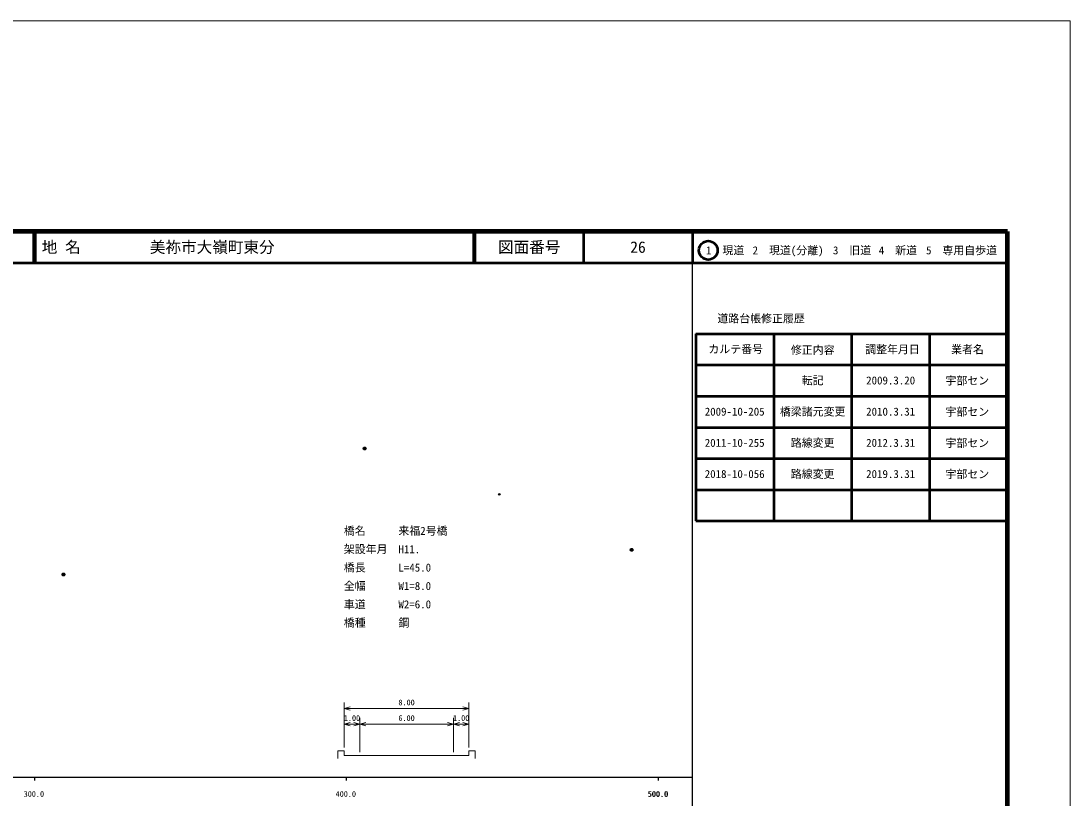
# Model space of a CAD drawing. Units: millimetres on the paper, with parts at other scales. Extents: x 0 to 700, y -48 to 448.
# Drawn here: x 363.7 to 700, y 198.4 to 447.5 of the extents above; entities that cross this region are included whole.
import ezdxf
from ezdxf.enums import TextEntityAlignment as Align

# ---------------------------------------------------------------- set-up
doc = ezdxf.new("R2010")
doc.units = ezdxf.units.MM
doc.header["$PDMODE"] = 32
doc.header["$PDSIZE"] = 0.5
for name, color, linetype in [('S-OTRS', 6, 'Continuous'), ('S-TTL-TXT', 7, 'Continuous'), ('朱書', 1, 'Continuous')]:
    doc.layers.add(name, color=color, linetype=linetype)
for name, color, linetype, lineweight in [('S-STR-HTXT', 7, 'Continuous', 13), ('S-TTL', 2, 'Continuous', 50), ('S-TTL-BAND', 7, 'Continuous', 25), ('S-TTL-LINE', 7, 'Continuous', 50), ('作業レイヤ1', 7, 'Continuous', 13)]:
    doc.layers.add(name, color=color, linetype=linetype, lineweight=lineweight)
doc.styles.add('ＭＳ ゴシック', font='')
doc.styles.get('ＭＳ ゴシック').set_extended_font_data('MS Gothic')

msp = doc.modelspace()

# ---------------------------------------------------------------- linework, layer by layer
at = {"layer": 'S-OTRS'}
msp.add_point((517.052, 295.727), dxfattribs=at)
at = {"layer": 'S-STR-HTXT'}
for p, q in [((467.319, 214.531), (467.319, 229.031)), ((507.319, 214.531), (507.319, 229.031)), ((469.251, 227.549), (467.319, 227.031)), ((467.319, 227.031), (507.319, 227.031)), ((467.319, 227.031), (469.251, 226.513)), ((507.319, 227.031), (505.387, 227.549)), ((505.387, 226.513), (507.319, 227.031)), ((469.251, 222.549), (467.319, 222.031)), ((467.319, 222.031), (472.319, 222.031)), ((467.319, 222.031), (469.251, 221.513)), ((472.319, 222.031), (470.387, 222.549)), ((470.387, 221.513), (472.319, 222.031)), ((472.319, 213.031), (472.319, 224.031)), ((474.251, 222.549), (472.319, 222.031)), ((472.319, 222.031), (502.319, 222.031)), ((472.319, 222.031), (474.251, 221.513)), ((502.319, 222.031), (500.387, 222.549)), ((500.387, 221.513), (502.319, 222.031)), ((502.319, 213.031), (502.319, 224.031)), ((504.251, 222.549), (502.319, 222.031)), ((502.319, 222.031), (507.319, 222.031)), ((502.319, 222.031), (504.251, 221.513)), ((507.319, 222.031), (505.387, 222.549)), ((505.387, 221.513), (507.319, 222.031)), ((465.319, 213.531), (467.319, 213.531)), ((465.319, 211.031), (465.319, 213.531)), ((467.319, 212.031), (467.319, 213.531)), ((467.319, 212.031), (472.319, 212.031)), ((472.319, 212.031), (502.319, 212.031)), ((502.319, 212.031), (507.319, 212.031)), ((507.319, 212.031), (507.319, 213.531)), ((507.319, 213.531), (509.319, 213.531)), ((509.319, 213.531), (509.319, 211.031))]:
    msp.add_line(p, q, dxfattribs=at)
at = {"layer": 'S-TTL', "lineweight": 140}
for p, q in [((680, 380), (40, 380)), ((680, 20), (680, 380))]:
    msp.add_line(p, q, dxfattribs=at)
at = {"layer": 'S-TTL'}
for p, q in [((580, 347.197), (580, 287.197)), ((580, 347.197), (680, 347.197)), ((580, 287.197), (680, 287.197))]:
    msp.add_line(p, q, dxfattribs=at)
at = {"layer": 'S-TTL', "color": 6}
for p in [(473.867, 310.438), (559.467, 277.92), (377.333, 270.017)]:
    msp.add_point(p, dxfattribs=at)
at = {"layer": 'S-TTL-BAND'}
for p, q in [((579, 20), (579, 370)), ((40, 205), (579, 205)), ((368, 205), (368, 204)), ((468, 205), (468, 204)), ((568, 205), (568, 204))]:
    msp.add_line(p, q, dxfattribs=at)
at = {"layer": 'S-TTL-LINE'}
for p, q in [((367.75, 380), (367.75, 370)), ((368.25, 380), (368.25, 370)), ((508.747, 380), (508.747, 370)), ((509.247, 380), (509.247, 370)), ((543.997, 380), (543.997, 370)), ((579, 380), (579, 370)), ((40, 370), (680, 370)), ((605, 347.197), (605, 287.197)), ((630, 347.197), (630, 287.197)), ((655, 347.197), (655, 287.197)), ((580, 337.197), (680, 337.197)), ((580, 327.197), (680, 327.197)), ((580, 317.197), (680, 317.197)), ((580, 307.197), (680, 307.197)), ((580, 297.197), (680, 297.197))]:
    msp.add_line(p, q, dxfattribs=at)
msp.add_circle((584.031, 373.958), 3, dxfattribs=at)
at = {"layer": '作業レイヤ1'}
msp.add_lwpolyline([(0, -47.5), (700, -47.5), (700, 447.5), (0, 447.5)], close=True, dxfattribs=at)

# ---------------------------------------------------------------- texts
at = {"layer": 'S-STR-HTXT', "style": 'ＭＳ ゴシック'}
for s, p in [('橋名\u3000\u3000\u3000来福2号橋', (467.202, 281.971)), ('架設年月\u3000H11.', (467.202, 276.08)), ('橋長\u3000\u3000\u3000L=45.0', (467.202, 270.189)), ('全幅\u3000\u3000\u3000W1=8.0', (467.202, 264.298)), ('車道\u3000\u3000\u3000W2=6.0', (467.202, 258.407)), ('橋種\u3000\u3000\u3000鋼', (467.202, 252.516))]:
    msp.add_text(s, height=2.566, dxfattribs=at).set_placement(p, align=Align.BOTTOM_LEFT)
for s, p in [('8.00', (487.319, 227.531)), ('1.00', (469.819, 222.531)), ('6.00', (487.319, 222.531)), ('1.00', (504.819, 222.531))]:
    msp.add_text(s, height=1.833, dxfattribs=at).set_placement(p, align=Align.BOTTOM_CENTER)
at = {"layer": 'S-TTL-BAND', "style": 'ＭＳ ゴシック'}
for s, p in [('300.0', (367.844, 198.195)), ('400.0', (467.844, 198.195)), ('500.0', (567.844, 198.195)), ('500.0', (568, 198.195))]:
    msp.add_text(s, height=1.833, dxfattribs=at).set_placement(p, align=Align.BOTTOM_CENTER)
at = {"layer": 'S-TTL-TXT', "style": 'ＭＳ ゴシック'}
for s, p in [('地 名', (370.38, 375)), ('美祢市大嶺町東分', (405.024, 375))]:
    msp.add_text(s, height=3.666, dxfattribs=at).set_placement(p, align=Align.MIDDLE_LEFT)
for s, height, p in [('図面番号', 3.666, (526.622, 375)), ('1\u3000現道', 2.566, (589.448, 373.958)), ('2\u3000現道(分離)', 2.566, (609.619, 373.958)), ('3\u3000旧道', 2.566, (630.121, 373.958)), ('4\u3000新道', 2.566, (644.824, 373.958)), ('5\u3000専用自歩道', 2.566, (665.228, 373.958)), ('道路台帳修正履歴', 2.566, (600.968, 352.113)), ('カルテ番号', 2.566, (592.839, 342.277)), ('修正内容', 2.566, (617.509, 342.023)), ('調整年月日', 2.566, (643.089, 342.197)), ('業者名', 2.566, (667.134, 342.197)), ('転記', 2.566, (617.5, 332.245)), ('2009.3.20', 2.566, (642.5, 332.245)), ('宇部セン', 2.566, (667.077, 332.189)), ('2009-10-205', 2.566, (592.5, 322.245)), ('橋梁諸元変更', 2.566, (617.5, 322.245)), ('2010.3.31', 2.566, (642.5, 322.245)), ('宇部セン', 2.566, (667.077, 322.189)), ('2011-10-255', 2.566, (592.5, 312.245)), ('路線変更', 2.566, (617.5, 312.245)), ('2012.3.31', 2.566, (642.5, 312.245)), ('宇部セン', 2.566, (667.077, 312.189)), ('2018-10-056', 2.566, (592.5, 302.245)), ('路線変更', 2.566, (617.5, 302.245)), ('2019.3.31', 2.566, (642.5, 302.245)), ('宇部セン', 2.566, (667.077, 302.189))]:
    msp.add_text(s, height=height, dxfattribs=at).set_placement(p, align=Align.MIDDLE_CENTER)
at = {"layer": '朱書', "style": 'ＭＳ ゴシック'}
msp.add_text('26', height=3.666, dxfattribs=at).set_placement((561.497, 375), align=Align.MIDDLE_CENTER)

doc.saveas('drawing.dxf')
